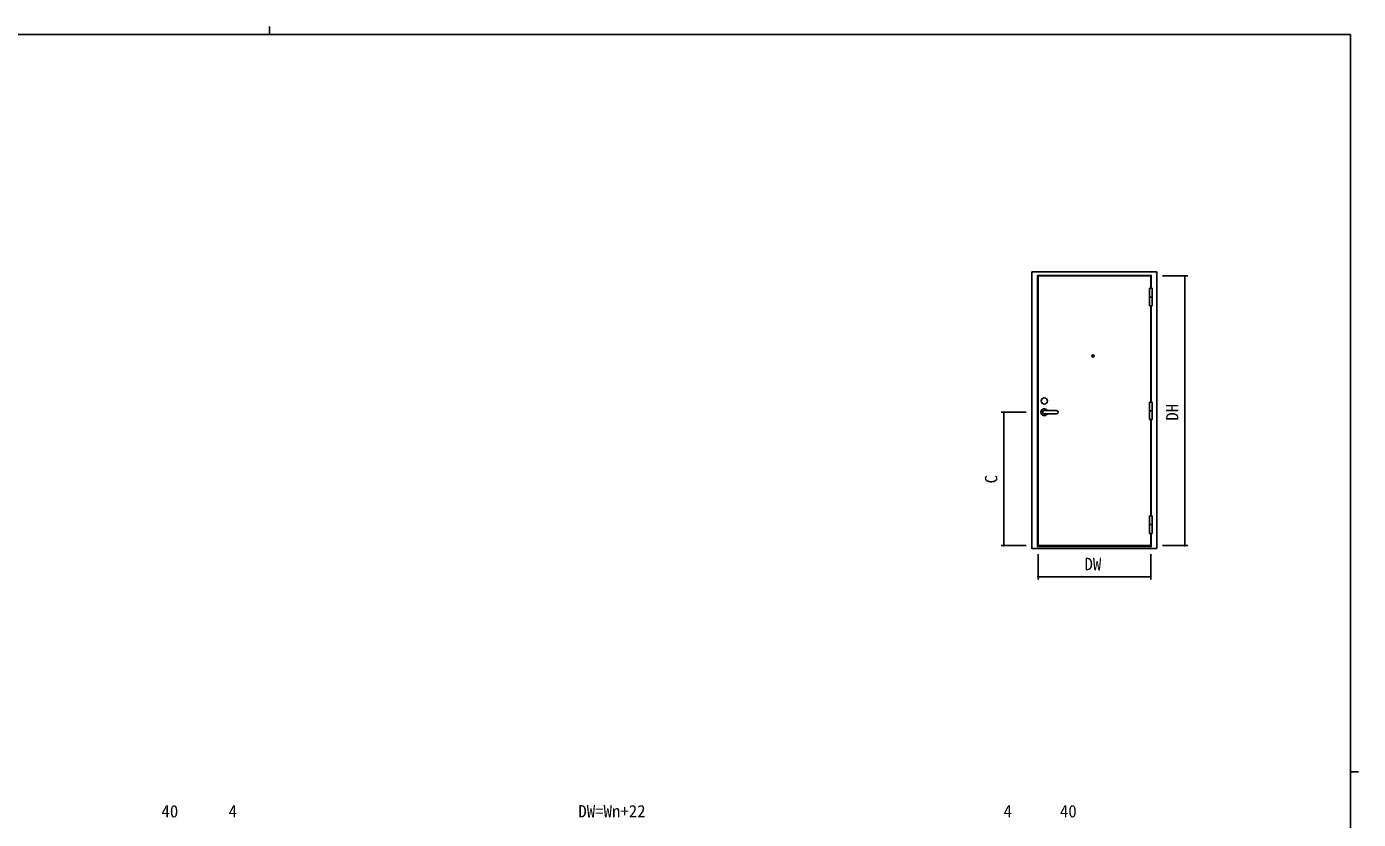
# Model space of a CAD drawing. Units: millimetres, scale not verified. Extents: x -1040 to 397, y -282 to 282.
# Drawn here: x -95.4 to 378.9, y -0.1 to 282.1 of the extents above; entities that cross this region are included whole.
import ezdxf
from ezdxf.enums import TextEntityAlignment as Align

# ---------------------------------------------------------------- set-up
doc = ezdxf.new("R2010")
doc.units = ezdxf.units.MM
doc.header["$LTSCALE"] = 2
for name, color, linetype in [('0-5_YKK_A1', 4, 'Continuous'), ('0-6_YKK_D', 6, 'Continuous'), ('0-7_YKK_ZWAK', 7, 'Continuous')]:
    doc.layers.add(name, color=color, linetype=linetype)
doc.styles.add('ＭＳ ゴシック', font='')
doc.styles.get('ＭＳ ゴシック').set_extended_font_data('MS Gothic')

msp = doc.modelspace()

# ---------------------------------------------------------------- linework, layer by layer
at = {"layer": '0-5_YKK_A1'}
for p, q in [((262.635, 194.797), (307.118, 194.797)), ((307.13, 96.297), (307.118, 194.797)), ((304.554, 188.972), (305.504, 188.972)), ((304.554, 188.972), (304.554, 182.722)), ((304.554, 185.847), (305.504, 185.847)), ((305.504, 188.972), (305.504, 182.722)), ((304.554, 182.722), (305.504, 182.722)), ((304.929, 148.472), (304.929, 182.722)), ((305.129, 182.722), (305.129, 148.472)), ((304.554, 148.472), (305.504, 148.472)), ((304.554, 148.472), (304.554, 142.222)), ((305.504, 148.472), (305.504, 142.222)), ((271.429, 145.447), (267.029, 145.447)), ((267.029, 144.247), (271.429, 144.247)), ((304.554, 145.347), (305.504, 145.347)), ((304.554, 142.222), (305.504, 142.222)), ((304.929, 107.972), (304.929, 142.172)), ((305.129, 142.172), (305.129, 107.972)), ((304.554, 107.972), (305.504, 107.972)), ((304.554, 101.722), (304.554, 107.972)), ((304.554, 104.847), (305.504, 104.847)), ((305.504, 101.722), (305.504, 107.972)), ((304.554, 101.722), (305.504, 101.722))]:
    msp.add_line(p, q, dxfattribs=at)
for points in [[(307.13, 96.297), (262.624, 96.297), (262.635, 194.797)], [(305.129, 101.722), (305.129, 97.047), (264.624, 97.047), (264.624, 193.547), (305.129, 193.547), (305.129, 188.972)], [(304.929, 188.972), (304.929, 193.347), (264.824, 193.347), (264.824, 97.347), (304.929, 97.347), (304.929, 101.722)]]:
    msp.add_lwpolyline(points, dxfattribs=at)
for centre, radius in [((284.379, 164.847), 0.375), ((267.029, 148.847), 1.1)]:
    msp.add_circle(centre, radius, dxfattribs=at)
for centre, radius, start, end in [((267.029, 144.847), 1.225, 29.3272, 330.67287), ((267.029, 144.847), 0.6, 90, 270), ((267.029, 144.847), 0.6, 90, 270), ((271.429, 144.847), 0.6, 270, 90)]:
    msp.add_arc(centre, radius, start, end, dxfattribs=at)
at = {"layer": '0-6_YKK_D'}
for p, q in [((309.118, 193.347), (318.128, 193.347)), ((317.128, 193.347), (317.128, 97.347)), ((260.629, 144.847), (251.626, 144.847)), ((252.626, 144.847), (252.626, 97.347)), ((260.624, 97.347), (251.626, 97.347)), ((309.13, 97.347), (318.128, 97.347)), ((264.824, 94.297), (264.824, 85.297)), ((304.929, 94.297), (304.929, 85.297)), ((264.824, 86.297), (304.929, 86.297))]:
    msp.add_line(p, q, dxfattribs=at)
for centre, start, end in [((317.128, 193.347), 90, 270), ((317.128, 193.347), 270, 90), ((252.626, 144.847), 90, 270), ((252.626, 144.847), 270, 90), ((252.626, 97.347), 90, 270), ((252.626, 97.347), 270, 90), ((317.128, 97.347), 90, 270), ((317.128, 97.347), 270, 90), ((264.824, 86.297), 0, 180), ((264.824, 86.297), 180, 0), ((304.929, 86.297), 0, 180), ((304.929, 86.297), 180, 0)]:
    msp.add_arc(centre, 0.106, start, end, dxfattribs=at)
at = {"layer": '0-7_YKK_ZWAK'}
for p, q in [((-8.886, 282.1), (-8.886, 279.3)), ((376.1, 279.3), (-393.9, 279.3)), ((376.1, 279.3), (376.1, -245.7)), ((376.1, 16.8), (378.9, 16.8))]:
    msp.add_line(p, q, dxfattribs=at)

# ---------------------------------------------------------------- texts
at = {"layer": '0-6_YKK_D', "style": 'ＭＳ ゴシック'}
for s, p in [('DH', (316.128, 141.827)), ('C', (251.626, 119.497))]:
    msp.add_text(s, height=4.399, rotation=90, dxfattribs=at).set_placement(p, align=Align.BOTTOM_LEFT)
for s, p in [('DW', (281.357, 87.297)), ('40', (-47.392, -0.7)), ('4', (-23.472, -0.7)), ('DW=Wn+22', (101.088, -0.7)), ('4', (252.528, -0.7)), ('40', (272.608, -0.7))]:
    msp.add_text(s, height=4.399, dxfattribs=at).set_placement(p, align=Align.BOTTOM_LEFT)

doc.saveas('drawing.dxf')
